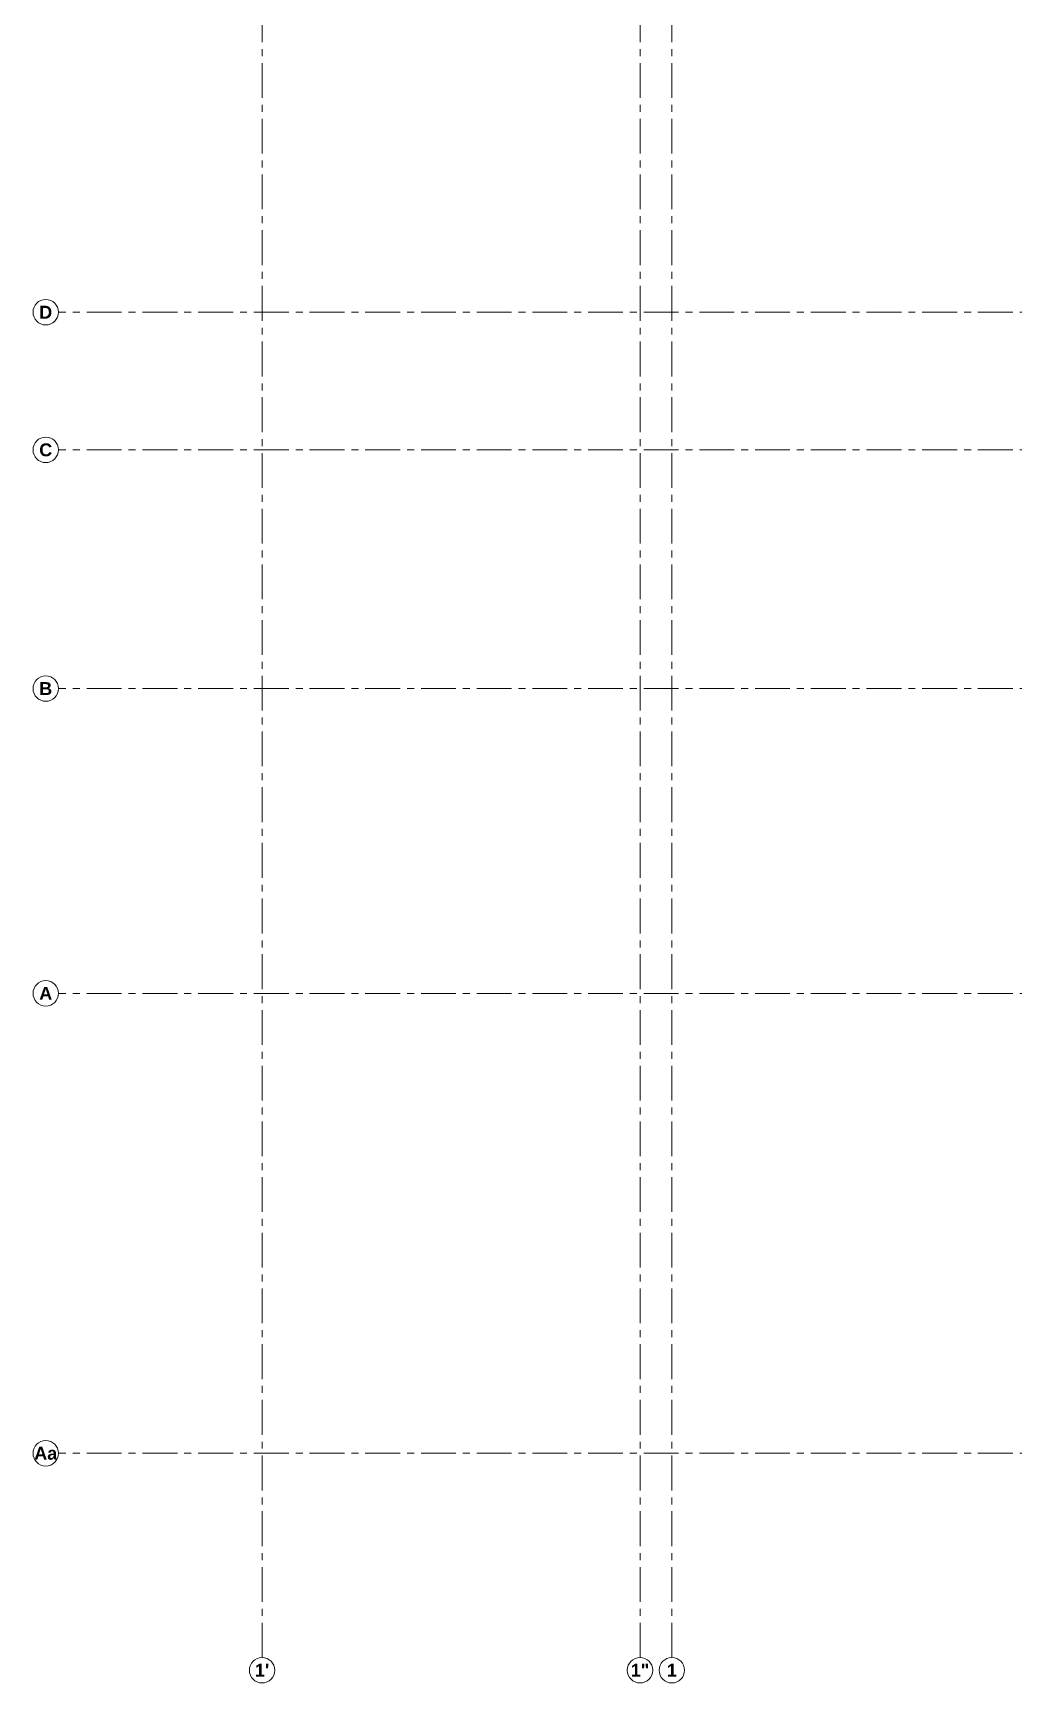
# Model space of a CAD drawing. Header units: millimetres. Extents: x -545754 to 527377, y 134623 to 1871324.
# Drawn here: x 443542 to 455859, y 137149 to 157885 of the extents above; entities that cross this region are included whole.
import ezdxf
from ezdxf.enums import TextEntityAlignment as Align
from ezdxf.xclip import XClip

# ---------------------------------------------------------------- set-up
doc = ezdxf.new("R2010")
doc.units = ezdxf.units.MM
doc.header["$XCLIPFRAME"] = 0
doc.linetypes.add('PLINTH BEAM & PILE CAP LEVEL DRAWING   1605.2024$0$CENTER', pattern=[2, 1.25, -0.25, 0.25, -0.25])
doc.linetypes.add('PLINTH BEAM & PILE CAP LEVEL DRAWING   1605.2024$0$DASHDOT', pattern=[25.4, 12.7, -6.35, 0, -6.35])
doc.layers.add('PLINTH BEAM & PILE CAP LEVEL DRAWING   1605.2024$0$A-GRID', color=35, linetype='PLINTH BEAM & PILE CAP LEVEL DRAWING   1605.2024$0$DASHDOT', lineweight=5)
doc.styles.add('PLINTH BEAM & PILE CAP LEVEL DRAWING   1605.2024$0$BOLD', font='arialbd.ttf')

# ---------------------------------------------------------------- blocks, each defined once
blk = doc.blocks.new('PLINTH BEAM & PILE CAP LEVEL DRAWING   1605.2024$0$ngfgrid')
at = {"layer": 'PLINTH BEAM & PILE CAP LEVEL DRAWING   1605.2024$0$A-GRID', "linetype": 'PLINTH BEAM & PILE CAP LEVEL DRAWING   1605.2024$0$CENTER', "ltscale": 35}
for p, q in [((75711.36, -151036.89), (75711.36, -146793.69)), ((76186.36, -151036.89), (76186.36, -146793.69)), ((76226.36, -151036.89), (76226.36, -146793.69)), ((78544.86, -149346.19), (75455.42, -149346.19)), ((78544.86, -149519.19), (75455.42, -149519.19)), ((78544.86, -149819.19), (75455.42, -149819.19)), ((78544.86, -150202.19), (75455.42, -150202.19)), ((78544.86, -150780.19), (75455.42, -150780.19))]:
    blk.add_line(p, q, dxfattribs=at)
at = {"layer": 'PLINTH BEAM & PILE CAP LEVEL DRAWING   1605.2024$0$A-GRID', "linetype": 'Continuous'}
for centre in [(75439.42, -149346.19), (75439.42, -149519.19), (75439.42, -149819.19), (75439.42, -150202.19), (75439.42, -150780.19), (75711.36, -151052.89), (76186.36, -151052.89), (76226.36, -151052.89)]:
    blk.add_circle(centre, 16, dxfattribs=at)
at = {"layer": 'PLINTH BEAM & PILE CAP LEVEL DRAWING   1605.2024$0$A-GRID', "color": 32, "style": 'PLINTH BEAM & PILE CAP LEVEL DRAWING   1605.2024$0$BOLD'}
for s, p in [('D', (75439.42, -149346.19)), ('C', (75439.42, -149519.19)), ('B', (75439.42, -149819.19)), ('A', (75439.42, -150202.19)), ('Aa', (75439.42, -150780.19))]:
    blk.add_text(s, height=16.2, dxfattribs=at).set_placement(p, align=Align.MIDDLE_CENTER)
for s, p in [("1'", (75711.36, -151052.89)), ('1"', (76186.36, -151052.89)), ('1', (76226.36, -151052.89))]:
    blk.add_text(s, height=16.2, rotation=360, dxfattribs=at).set_placement(p, align=Align.MIDDLE_CENTER)
blk = doc.blocks.new('PLINTH BEAM & PILE CAP LEVEL DRAWING   1605.2024')
at = {"layer": 'PLINTH BEAM & PILE CAP LEVEL DRAWING   1605.2024$0$A-GRID'}
blk.add_blockref('PLINTH BEAM & PILE CAP LEVEL DRAWING   1605.2024$0$ngfgrid', (-22932.09, 0), dxfattribs=at)

msp = doc.modelspace()

# ---------------------------------------------------------------- block references
at = {"color": 1}
ref = msp.add_blockref('PLINTH BEAM & PILE CAP LEVEL DRAWING   1605.2024', (-81371.5, 1647838), dxfattribs=dict(at, xscale=10, yscale=10, zscale=10))
XClip(ref).set_block_clipping_path([(52196.5926527644, -151321.454333998), (56330.4792790419, -146541.7518497292)])

doc.saveas('drawing.dxf')
